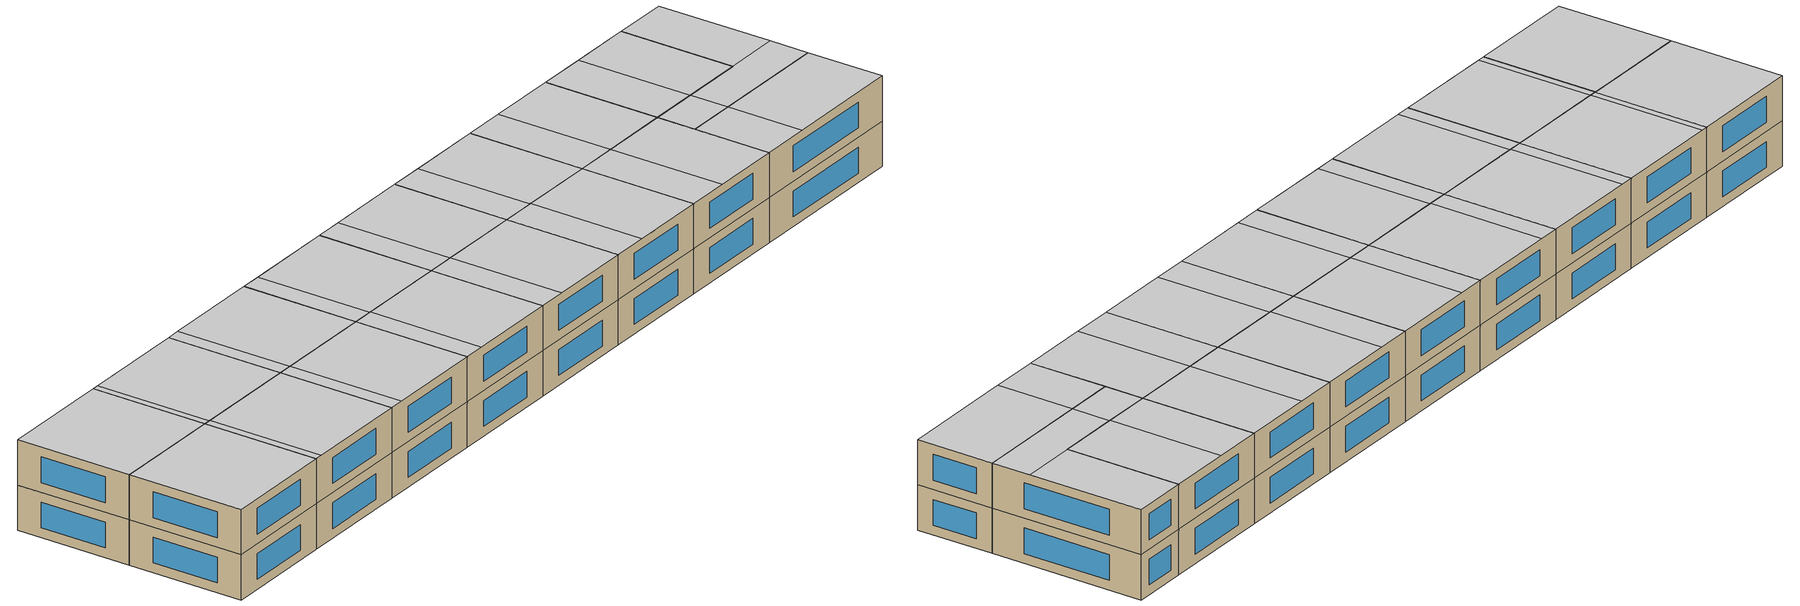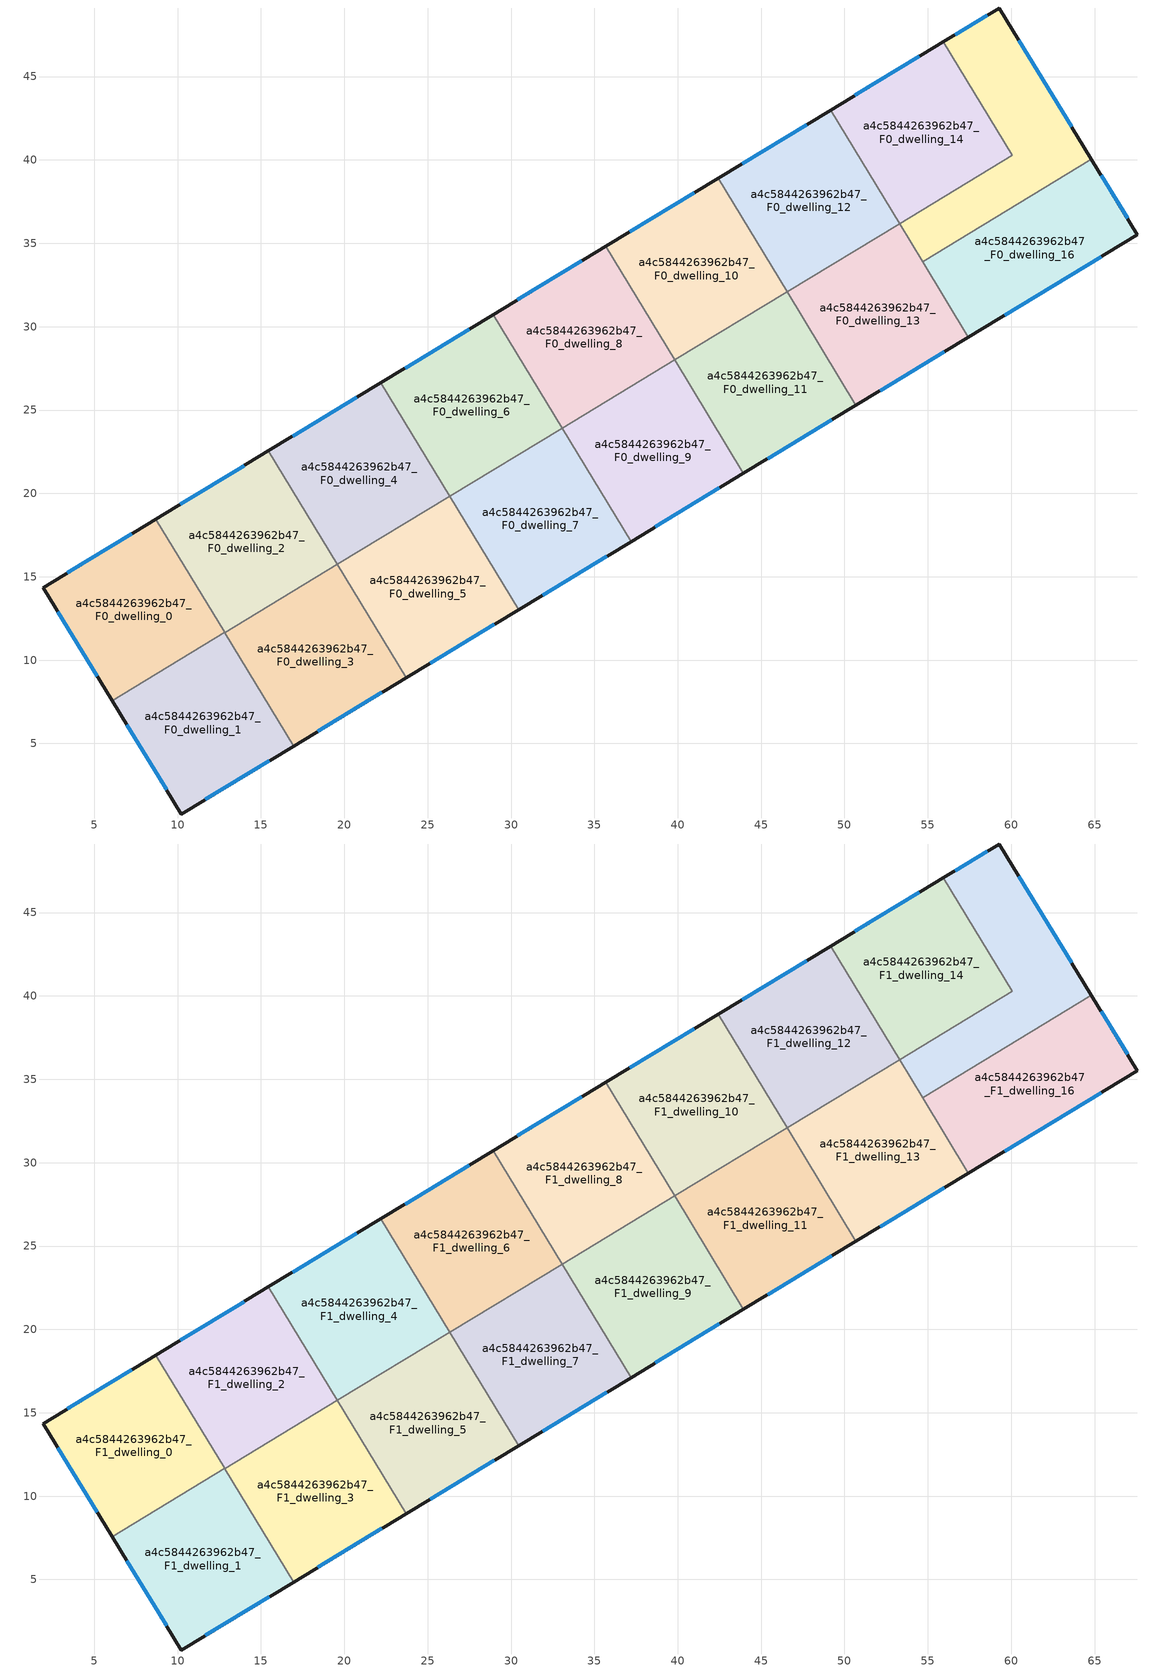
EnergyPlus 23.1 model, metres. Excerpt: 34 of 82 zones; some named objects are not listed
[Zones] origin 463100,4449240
a4c5844263962b47_F0_dwelling_0
 floor ground (EU_floor_Construction): 8.7,18.46 12.82,11.66 6.07,7.57 1.93,14.35 z0
 wall outside (EU_wall_Construction): 8.7,18.46 1.93,14.35 6.07,7.57 z0:3
 wall to a4c5844263962b47_F0_dwelling_1 (EU_wall_Construction): 6.07,7.57 12.82,11.66 z0:3
 wall to a4c5844263962b47_F0_dwelling_2 (EU_wall_Construction): 12.82,11.66 8.7,18.46 z0:3
 window (EU_Window_Construction): 2.81,12.9 5.18,9.02 / 7.25,17.58 3.38,15.23 z0.64:2.36
a4c5844263962b47_F0_dwelling_1
 floor ground (EU_floor_Construction): 12.82,11.66 16.95,4.84 10.23,0.77 6.07,7.57 z0
 wall outside (EU_wall_Construction): 6.07,7.57 10.23,0.77 16.95,4.84 z0:3
 wall to a4c5844263962b47_F0_dwelling_3 (EU_wall_Construction): 16.95,4.84 12.83,11.65 z0:3
 wall to a4c5844263962b47_F0_dwelling_2 (EU_wall_Construction): 12.83,11.65 12.82,11.66 z0:3
 window (EU_Window_Construction): 6.96,6.12 9.34,2.23 / 11.67,1.64 15.51,3.97 z0.64:2.36
a4c5844263962b47_F0_dwelling_10
 floor ground (EU_floor_Construction): 42.43,38.91 46.56,32.1 39.81,28.01 35.69,34.82 z0
 wall outside (EU_wall_Construction): 42.43,38.91 35.69,34.82 z0:3
 wall to a4c5844263962b47_F0_dwelling_8 (EU_wall_Construction): 35.69,34.82 39.81,28.01 z0:3
 wall to a4c5844263962b47_F0_dwelling_11 (EU_wall_Construction): 39.81,28.01 46.56,32.1 z0:3
 wall to a4c5844263962b47_F0_dwelling_12 (EU_wall_Construction): 46.56,32.1 42.43,38.91 z0:3
 window (EU_Window_Construction): 40.99,38.03 37.13,35.69 z0.64:2.36
a4c5844263962b47_F0_dwelling_11
 floor ground (EU_floor_Construction): 46.56,32.1 50.69,25.29 43.94,21.2 39.81,28.01 z0
 wall outside (EU_wall_Construction): 43.94,21.2 50.69,25.29 z0:3
 wall to a4c5844263962b47_F0_dwelling_9 (EU_wall_Construction): 39.81,28.01 43.94,21.2 z0:3
 wall to a4c5844263962b47_F0_dwelling_13 (EU_wall_Construction): 50.69,25.29 46.56,32.1 z0:3
 window (EU_Window_Construction): 45.39,22.08 49.24,24.41 z0.64:2.36
a4c5844263962b47_F0_dwelling_12
 floor ground (EU_floor_Construction): 49.18,43 53.3,36.19 46.56,32.1 42.43,38.91 z0
 wall outside (EU_wall_Construction): 49.18,43 42.43,38.91 z0:3
 wall to a4c5844263962b47_F0_dwelling_13 (EU_wall_Construction): 46.56,32.1 53.3,36.19 z0:3
 wall to a4c5844263962b47_F0_dwelling_14 (EU_wall_Construction): 53.3,36.19 49.18,43 z0:3
 window (EU_Window_Construction): 47.73,42.12 43.88,39.78 z0.64:2.36
a4c5844263962b47_F0_dwelling_13
 floor ground (EU_floor_Construction): 53.3,36.19 57.43,29.38 50.69,25.29 46.56,32.1 z0
 wall outside (EU_wall_Construction): 50.69,25.29 57.43,29.38 z0:3
 wall to a4c5844263962b47_F0_dwelling_16 (EU_wall_Construction): 57.43,29.38 54.69,33.91 z0:3
 wall to a4c5844263962b47_F0_dwelling_15 (EU_wall_Construction): 54.69,33.91 53.31,36.18 z0:3
 window (EU_Window_Construction): 52.13,26.16 55.99,28.5 z0.64:2.36
a4c5844263962b47_F0_dwelling_14
 floor ground (EU_floor_Construction): 55.92,47.08 60.05,40.27 53.31,36.18 49.18,43 z0
 wall outside (EU_wall_Construction): 55.92,47.08 49.18,43 z0:3
 wall to a4c5844263962b47_F0_dwelling_15 (EU_wall_Construction): 53.31,36.18 60.05,40.27 55.92,47.08 z0:3
 window (EU_Window_Construction): 54.48,46.21 50.62,43.87 z0.64:2.36
a4c5844263962b47_F0_dwelling_15
 floor ground (EU_floor_Construction): 59.27,49.11 64.81,40.05 54.69,33.91 53.31,36.18 60.05,40.27 55.92,47.08 z0
 wall outside (EU_wall_Construction): 64.81,40.05 59.27,49.11 55.92,47.08 z0:3
 wall to a4c5844263962b47_F0_dwelling_16 (EU_wall_Construction): 54.69,33.91 64.81,40.05 z0:3
 window (EU_Window_Construction): 58.55,48.68 56.64,47.52 / 63.62,41.99 60.46,47.17 z0.64:2.36
a4c5844263962b47_F0_dwelling_16
 floor ground (EU_floor_Construction): 64.81,40.05 67.57,35.52 57.43,29.38 54.69,33.91 z0
 wall outside (EU_wall_Construction): 57.43,29.38 67.57,35.52 64.81,40.05 z0:3
 window (EU_Window_Construction): 66.98,36.49 65.4,39.08 / 59.61,30.69 65.4,34.2 z0.64:2.36
a4c5844263962b47_F0_dwelling_2
 floor ground (EU_floor_Construction): 15.45,22.55 19.57,15.74 12.83,11.65 8.7,18.46 z0
 wall outside (EU_wall_Construction): 15.45,22.55 8.7,18.46 z0:3
 wall to a4c5844263962b47_F0_dwelling_3 (EU_wall_Construction): 12.83,11.65 19.57,15.74 15.45,22.55 z0:3
 window (EU_Window_Construction): 14,21.67 10.15,19.33 z0.64:2.36
a4c5844263962b47_F0_dwelling_3
 floor ground (EU_floor_Construction): 19.57,15.74 23.7,8.93 16.95,4.84 12.83,11.65 z0
 wall outside (EU_wall_Construction): 16.95,4.84 23.7,8.93 z0:3
 wall to a4c5844263962b47_F0_dwelling_4 (EU_wall_Construction): 19.57,15.74 15.45,22.55 z0:3
 wall to a4c5844263962b47_F0_dwelling_5 (EU_wall_Construction): 23.7,8.93 19.57,15.74 z0:3
 window (EU_Window_Construction): 18.4,5.72 22.25,8.06 z0.64:2.36
a4c5844263962b47_F0_dwelling_4
 floor ground (EU_floor_Construction): 22.2,26.64 26.32,19.83 19.57,15.74 15.45,22.55 z0
 wall outside (EU_wall_Construction): 22.2,26.64 15.45,22.55 z0:3
 wall to a4c5844263962b47_F0_dwelling_5 (EU_wall_Construction): 19.57,15.74 26.32,19.83 z0:3
 wall to a4c5844263962b47_F0_dwelling_6 (EU_wall_Construction): 26.32,19.83 22.2,26.64 z0:3
 window (EU_Window_Construction): 20.75,25.76 16.89,23.42 z0.64:2.36
a4c5844263962b47_F0_dwelling_5
 floor ground (EU_floor_Construction): 26.32,19.83 30.45,13.02 23.7,8.93 19.57,15.74 z0
 wall outside (EU_wall_Construction): 23.7,8.93 30.45,13.02 z0:3
 wall to a4c5844263962b47_F0_dwelling_7 (EU_wall_Construction): 30.45,13.02 26.32,19.83 z0:3
 window (EU_Window_Construction): 25.15,9.81 29,12.15 z0.64:2.36
a4c5844263962b47_F0_dwelling_6
 floor ground (EU_floor_Construction): 28.94,30.73 33.07,23.92 26.32,19.83 22.2,26.64 z0
 wall outside (EU_wall_Construction): 28.94,30.73 22.2,26.64 z0:3
 wall to a4c5844263962b47_F0_dwelling_8 (EU_wall_Construction): 33.07,23.92 28.94,30.73 z0:3
 wall to a4c5844263962b47_F0_dwelling_7 (EU_wall_Construction): 26.32,19.83 33.07,23.92 z0:3
 window (EU_Window_Construction): 27.5,29.85 23.64,27.51 z0.64:2.36
a4c5844263962b47_F0_dwelling_7
 floor ground (EU_floor_Construction): 33.07,23.92 37.2,17.11 30.45,13.02 26.32,19.83 z0
 wall outside (EU_wall_Construction): 30.45,13.02 37.2,17.11 z0:3
 wall to a4c5844263962b47_F0_dwelling_9 (EU_wall_Construction): 37.2,17.11 33.07,23.92 z0:3
 window (EU_Window_Construction): 31.89,13.9 35.75,16.24 z0.64:2.36
a4c5844263962b47_F0_dwelling_8
 floor ground (EU_floor_Construction): 35.69,34.82 39.81,28.01 33.07,23.92 28.94,30.73 z0
 wall outside (EU_wall_Construction): 35.69,34.82 28.94,30.73 z0:3
 wall to a4c5844263962b47_F0_dwelling_9 (EU_wall_Construction): 33.07,23.92 39.81,28.01 z0:3
 window (EU_Window_Construction): 34.24,33.94 30.39,31.6 z0.64:2.36
a4c5844263962b47_F0_dwelling_9
 floor ground (EU_floor_Construction): 39.81,28.01 43.94,21.2 37.2,17.11 33.07,23.92 z0
 wall outside (EU_wall_Construction): 37.2,17.11 43.94,21.2 z0:3
 window (EU_Window_Construction): 38.64,17.99 42.5,20.32 z0.64:2.36
a4c5844263962b47_F1_dwelling_0
 floor to a4c5844263962b47_F0_dwelling_0 (EU_floor_Construction): 8.7,18.46 12.82,11.66 6.07,7.57 1.93,14.35 z3
 wall outside (EU_wall_Construction): 8.7,18.46 1.93,14.35 6.07,7.57 z3:6
 wall to a4c5844263962b47_F1_dwelling_1 (EU_wall_Construction): 6.07,7.57 12.82,11.66 z3:6
 wall to a4c5844263962b47_F1_dwelling_2 (EU_wall_Construction): 12.82,11.66 8.7,18.46 z3:6
 window (EU_Window_Construction): 2.81,12.9 5.18,9.02 / 7.25,17.58 3.38,15.23 z3.64:5.36
 ceiling to a4c5844263962b47_F2_dwelling_8 (EU_floor_Construction): 12.82,11.66 8.7,18.46 1.93,14.35 6.07,7.57 z6
a4c5844263962b47_F1_dwelling_1
 floor to a4c5844263962b47_F0_dwelling_1 (EU_floor_Construction): 12.82,11.66 16.95,4.84 10.23,0.77 6.07,7.57 z3
 wall outside (EU_wall_Construction): 6.07,7.57 10.23,0.77 16.95,4.84 z3:6
 wall to a4c5844263962b47_F1_dwelling_3 (EU_wall_Construction): 16.95,4.84 12.83,11.65 z3:6
 wall to a4c5844263962b47_F1_dwelling_2 (EU_wall_Construction): 12.83,11.65 12.82,11.66 z3:6
 window (EU_Window_Construction): 6.96,6.12 9.34,2.23 / 11.67,1.64 15.51,3.97 z3.64:5.36
 ceiling to a4c5844263962b47_F2_dwelling_0 (EU_floor_Construction): 16.95,4.84 12.83,11.65 6.08,7.56 10.23,0.77 z6
 ceiling to a4c5844263962b47_F2_dwelling_8 (EU_floor_Construction): 12.83,11.65 12.82,11.66 6.07,7.57 6.08,7.56 z6
a4c5844263962b47_F1_dwelling_10
 floor to a4c5844263962b47_F0_dwelling_10 (EU_floor_Construction): 42.43,38.91 46.56,32.1 39.81,28.01 35.69,34.82 z3
 wall outside (EU_wall_Construction): 42.43,38.91 35.69,34.82 z3:6
 wall to a4c5844263962b47_F1_dwelling_8 (EU_wall_Construction): 35.69,34.82 39.81,28.01 z3:6
 wall to a4c5844263962b47_F1_dwelling_11 (EU_wall_Construction): 39.81,28.01 46.56,32.1 z3:6
 wall to a4c5844263962b47_F1_dwelling_12 (EU_wall_Construction): 46.56,32.1 42.43,38.91 z3:6
 window (EU_Window_Construction): 40.99,38.03 37.13,35.69 z3.64:5.36
 ceiling adiabatic (EU_roof_Construction): 46.56,32.1 42.43,38.91 37.78,36.08 41.91,29.28 z6
 ceiling to a4c5844263962b47_F2_dwelling_12 (EU_floor_Construction): 41.91,29.28 37.78,36.08 35.69,34.82 39.81,28.01 z6
a4c5844263962b47_F1_dwelling_11
 floor to a4c5844263962b47_F0_dwelling_11 (EU_floor_Construction): 46.56,32.1 50.69,25.29 43.94,21.2 39.81,28.01 z3
 wall outside (EU_wall_Construction): 43.94,21.2 50.69,25.29 z3:6
 wall to a4c5844263962b47_F1_dwelling_9 (EU_wall_Construction): 39.81,28.01 43.94,21.2 z3:6
 wall to a4c5844263962b47_F1_dwelling_13 (EU_wall_Construction): 50.69,25.29 46.56,32.1 z3:6
 window (EU_Window_Construction): 45.39,22.08 49.24,24.41 z3.64:5.36
 ceiling to a4c5844263962b47_F2_dwelling_5 (EU_floor_Construction): 50.69,25.29 46.56,32.1 41.94,29.3 46.07,22.49 z6
 ceiling to a4c5844263962b47_F2_dwelling_4 (EU_floor_Construction): 46.07,22.49 41.94,29.3 39.81,28.01 43.94,21.2 z6
a4c5844263962b47_F1_dwelling_12
 floor to a4c5844263962b47_F0_dwelling_12 (EU_floor_Construction): 49.18,43 53.3,36.19 46.56,32.1 42.43,38.91 z3
 wall outside (EU_wall_Construction): 49.18,43 42.43,38.91 z3:6
 wall to a4c5844263962b47_F1_dwelling_13 (EU_wall_Construction): 46.56,32.1 53.3,36.19 z3:6
 wall to a4c5844263962b47_F1_dwelling_14 (EU_wall_Construction): 53.3,36.19 49.18,43 z3:6
 window (EU_Window_Construction): 47.73,42.12 43.88,39.78 z3.64:5.36
 ceiling to a4c5844263962b47_F2_dwelling_14 (EU_floor_Construction): 53.3,36.19 49.18,43 44.95,40.43 49.07,33.62 z6
 ceiling to a4c5844263962b47_F2_dwelling_13 (EU_floor_Construction): 49.07,33.62 44.95,40.43 42.43,38.91 46.56,32.1 z6
a4c5844263962b47_F1_dwelling_13
 floor to a4c5844263962b47_F0_dwelling_13 (EU_floor_Construction): 53.3,36.19 57.43,29.38 50.69,25.29 46.56,32.1 z3
 wall outside (EU_wall_Construction): 50.69,25.29 57.43,29.38 z3:6
 wall to a4c5844263962b47_F1_dwelling_16 (EU_wall_Construction): 57.43,29.38 54.69,33.91 z3:6
 wall to a4c5844263962b47_F1_dwelling_15 (EU_wall_Construction): 54.69,33.91 53.31,36.18 z3:6
 window (EU_Window_Construction): 52.13,26.16 55.99,28.5 z3.64:5.36
 ceiling to a4c5844263962b47_F2_dwelling_6 (EU_floor_Construction): 57.43,29.38 53.3,36.19 49.1,33.64 53.23,26.83 z6
 ceiling to a4c5844263962b47_F2_dwelling_5 (EU_floor_Construction): 53.23,26.83 49.1,33.64 46.56,32.1 50.69,25.29 z6
a4c5844263962b47_F1_dwelling_14
 floor to a4c5844263962b47_F0_dwelling_14 (EU_floor_Construction): 55.92,47.08 60.05,40.27 53.31,36.18 49.18,43 z3
 wall outside (EU_wall_Construction): 55.92,47.08 49.18,43 z3:6
 wall to a4c5844263962b47_F1_dwelling_15 (EU_wall_Construction): 53.31,36.18 60.05,40.27 55.92,47.08 z3:6
 window (EU_Window_Construction): 54.48,46.21 50.62,43.87 z3.64:5.36
 ceiling to a4c5844263962b47_F2_dwelling_15 (EU_floor_Construction): 60.05,40.28 55.92,47.08 52.12,44.78 56.24,37.97 z6
 ceiling to a4c5844263962b47_F2_dwelling_14 (EU_floor_Construction): 56.24,37.97 52.12,44.78 49.18,43 53.3,36.19 z6
a4c5844263962b47_F1_dwelling_15
 floor to a4c5844263962b47_F0_dwelling_15 (EU_floor_Construction): 59.27,49.11 64.81,40.05 54.69,33.91 53.31,36.18 60.05,40.27 55.92,47.08 z3
 wall outside (EU_wall_Construction): 64.81,40.05 59.27,49.11 55.92,47.08 z3:6
 wall to a4c5844263962b47_F1_dwelling_16 (EU_wall_Construction): 54.69,33.91 64.81,40.05 z3:6
 window (EU_Window_Construction): 58.55,48.68 56.64,47.52 / 63.62,41.99 60.46,47.17 z3.64:5.36
 ceiling to a4c5844263962b47_F2_dwelling_7 (EU_floor_Construction): 64.81,40.05 63.42,42.32 56.27,37.98 57.65,35.71 z6
 ceiling to a4c5844263962b47_F2_dwelling_15 (EU_floor_Construction): 63.42,42.32 59.27,49.11 55.92,47.08 60.05,40.28 z6
 ceiling to a4c5844263962b47_F2_dwelling_6 (EU_floor_Construction): 57.65,35.71 56.27,37.98 53.31,36.18 54.69,33.91 z6
a4c5844263962b47_F1_dwelling_16
 floor to a4c5844263962b47_F0_dwelling_16 (EU_floor_Construction): 64.81,40.05 67.57,35.52 57.43,29.38 54.69,33.91 z3
 wall outside (EU_wall_Construction): 57.43,29.38 67.57,35.52 64.81,40.05 z3:6
 window (EU_Window_Construction): 66.98,36.49 65.4,39.08 / 59.61,30.69 65.4,34.2 z3.64:5.36
 ceiling to a4c5844263962b47_F2_dwelling_7 (EU_floor_Construction): 67.57,35.52 64.81,40.05 57.65,35.71 60.4,31.17 z6
 ceiling to a4c5844263962b47_F2_dwelling_6 (EU_floor_Construction): 60.4,31.17 57.65,35.71 54.69,33.91 57.43,29.38 z6
a4c5844263962b47_F1_dwelling_2
 floor to a4c5844263962b47_F0_dwelling_2 (EU_floor_Construction): 15.45,22.55 19.57,15.74 12.83,11.65 8.7,18.46 z3
 wall outside (EU_wall_Construction): 15.45,22.55 8.7,18.46 z3:6
 wall to a4c5844263962b47_F1_dwelling_3 (EU_wall_Construction): 12.83,11.65 19.57,15.74 15.45,22.55 z3:6
 window (EU_Window_Construction): 14,21.67 10.15,19.33 z3.64:5.36
 ceiling to a4c5844263962b47_F2_dwelling_9 (EU_floor_Construction): 19.57,15.74 15.45,22.55 9.11,18.7 13.23,11.9 z6
 ceiling to a4c5844263962b47_F2_dwelling_8 (EU_floor_Construction): 13.23,11.9 9.11,18.7 8.7,18.46 12.83,11.65 z6
a4c5844263962b47_F1_dwelling_3
 floor to a4c5844263962b47_F0_dwelling_3 (EU_floor_Construction): 19.57,15.74 23.7,8.93 16.95,4.84 12.83,11.65 z3
 wall outside (EU_wall_Construction): 16.95,4.84 23.7,8.93 z3:6
 wall to a4c5844263962b47_F1_dwelling_4 (EU_wall_Construction): 19.57,15.74 15.45,22.55 z3:6
 wall to a4c5844263962b47_F1_dwelling_5 (EU_wall_Construction): 23.7,8.93 19.57,15.74 z3:6
 window (EU_Window_Construction): 18.4,5.72 22.25,8.06 z3.64:5.36
 ceiling to a4c5844263962b47_F2_dwelling_1 (EU_floor_Construction): 23.7,8.93 19.57,15.74 13.26,11.91 17.39,5.11 z6
 ceiling to a4c5844263962b47_F2_dwelling_0 (EU_floor_Construction): 17.39,5.11 13.26,11.91 12.83,11.65 16.95,4.84 z6
a4c5844263962b47_F1_dwelling_4
 floor to a4c5844263962b47_F0_dwelling_4 (EU_floor_Construction): 22.2,26.64 26.32,19.83 19.57,15.74 15.45,22.55 z3
 wall outside (EU_wall_Construction): 22.2,26.64 15.45,22.55 z3:6
 wall to a4c5844263962b47_F1_dwelling_5 (EU_wall_Construction): 19.57,15.74 26.32,19.83 z3:6
 wall to a4c5844263962b47_F1_dwelling_6 (EU_wall_Construction): 26.32,19.83 22.2,26.64 z3:6
 window (EU_Window_Construction): 20.75,25.76 16.89,23.42 z3.64:5.36
 ceiling to a4c5844263962b47_F2_dwelling_10 (EU_floor_Construction): 26.32,19.83 22.2,26.64 16.28,23.05 20.4,16.24 z6
 ceiling to a4c5844263962b47_F2_dwelling_9 (EU_floor_Construction): 20.4,16.24 16.28,23.05 15.45,22.55 19.57,15.74 z6
a4c5844263962b47_F1_dwelling_5
 floor to a4c5844263962b47_F0_dwelling_5 (EU_floor_Construction): 26.32,19.83 30.45,13.02 23.7,8.93 19.57,15.74 z3
 wall outside (EU_wall_Construction): 23.7,8.93 30.45,13.02 z3:6
 wall to a4c5844263962b47_F1_dwelling_7 (EU_wall_Construction): 30.45,13.02 26.32,19.83 z3:6
 window (EU_Window_Construction): 25.15,9.81 29,12.15 z3.64:5.36
 ceiling to a4c5844263962b47_F2_dwelling_1 (EU_floor_Construction): 24.56,9.46 20.43,16.26 19.57,15.74 23.7,8.93 z6
 ceiling adiabatic (EU_roof_Construction): 30.45,13.02 26.32,19.83 19.57,15.74 20.43,16.26 24.56,9.46 23.7,8.93 z6
a4c5844263962b47_F1_dwelling_6
 floor to a4c5844263962b47_F0_dwelling_6 (EU_floor_Construction): 28.94,30.73 33.07,23.92 26.32,19.83 22.2,26.64 z3
 wall outside (EU_wall_Construction): 28.94,30.73 22.2,26.64 z3:6
 wall to a4c5844263962b47_F1_dwelling_8 (EU_wall_Construction): 33.07,23.92 28.94,30.73 z3:6
 wall to a4c5844263962b47_F1_dwelling_7 (EU_wall_Construction): 26.32,19.83 33.07,23.92 z3:6
 window (EU_Window_Construction): 27.5,29.85 23.64,27.51 z3.64:5.36
 ceiling to a4c5844263962b47_F2_dwelling_11 (EU_floor_Construction): 33.07,23.92 28.94,30.73 23.44,27.39 27.57,20.59 z6
 ceiling to a4c5844263962b47_F2_dwelling_10 (EU_floor_Construction): 27.57,20.59 23.44,27.39 22.2,26.64 26.32,19.83 26.7,20.06 z6
a4c5844263962b47_F1_dwelling_7
 floor to a4c5844263962b47_F0_dwelling_7 (EU_floor_Construction): 33.07,23.92 37.2,17.11 30.45,13.02 26.32,19.83 z3
 wall outside (EU_wall_Construction): 30.45,13.02 37.2,17.11 z3:6
 wall to a4c5844263962b47_F1_dwelling_9 (EU_wall_Construction): 37.2,17.11 33.07,23.92 z3:6
 window (EU_Window_Construction): 31.89,13.9 35.75,16.24 z3.64:5.36
 ceiling to a4c5844263962b47_F2_dwelling_3 (EU_floor_Construction): 37.19,17.11 33.07,23.92 27.6,20.61 31.73,13.8 z6
 ceiling to a4c5844263962b47_F2_dwelling_2 (EU_floor_Construction): 31.73,13.8 27.6,20.61 26.32,19.83 30.45,13.02 z6
a4c5844263962b47_F1_dwelling_8
 floor to a4c5844263962b47_F0_dwelling_8 (EU_floor_Construction): 35.69,34.82 39.81,28.01 33.07,23.92 28.94,30.73 z3
 wall outside (EU_wall_Construction): 35.69,34.82 28.94,30.73 z3:6
 wall to a4c5844263962b47_F1_dwelling_9 (EU_wall_Construction): 33.07,23.92 39.81,28.01 z3:6
 window (EU_Window_Construction): 34.24,33.94 30.39,31.6 z3.64:5.36
 ceiling to a4c5844263962b47_F2_dwelling_12 (EU_floor_Construction): 39.81,28.01 35.69,34.82 30.61,31.74 34.74,24.93 z6
 ceiling to a4c5844263962b47_F2_dwelling_11 (EU_floor_Construction): 34.74,24.93 30.61,31.74 28.94,30.73 33.07,23.92 z6
a4c5844263962b47_F1_dwelling_9
 floor to a4c5844263962b47_F0_dwelling_9 (EU_floor_Construction): 39.81,28.01 43.94,21.2 37.2,17.11 33.07,23.92 z3
 wall outside (EU_wall_Construction): 37.2,17.11 43.94,21.2 z3:6
 window (EU_Window_Construction): 38.64,17.99 42.5,20.32 z3.64:5.36
 ceiling to a4c5844263962b47_F2_dwelling_4 (EU_floor_Construction): 43.94,21.2 39.81,28.01 34.77,24.95 38.9,18.14 z6
 ceiling to a4c5844263962b47_F2_dwelling_3 (EU_floor_Construction): 38.9,18.14 34.77,24.95 33.07,23.92 37.19,17.11 z6
[Building]
EU S2 Campaign: North Axis=0; Terrain=City; Solar Distribution=FullExterior
[Site:Location]
Yerevan-Zvartnots.Intl.AP: Latitude=40.15; Longitude=44.383; Time Zone=4; Elevation=854
[SizingPeriod:WeatherFileDays]
AnnualSizingPeriod: Begin Month=1; Begin Day of Month=1; End Month=12; End Day of Month=31; Day of Week for Start Day=Monday; Use Weather File Daylight Saving Period=No; Use Weather File Rain and Snow Indicators=No
[MATERIAL]
EU_InternalMass_Material: Roughness=MediumRough; Thickness=0.1; Conductivity=1; Density=1800; Specific Heat=900; Thermal Absorptance=0.9; Solar Absorptance=0.7; Visible Absorptance=0.7
[MATERIAL:NOMASS] Roughness=MediumRough; Thermal Absorptance=0.9; Solar Absorptance=0.7; Visible Absorptance=0.7
Name | Thermal Resistance
EU_wall_NoMass | 1.05043
EU_roof_NoMass | 1.45357
EU_floor_NoMass | 0.478065
[WINDOWMATERIAL:SIMPLEGLAZINGSYSTEM]
EU_Window_SimpleGlazing: UFactor=2.5566; Solar Heat Gain Coefficient=0.75; Visible Transmittance=0.75
[CONSTRUCTION]
EU_wall_Construction: EU_wall_NoMass
EU_roof_Construction: EU_roof_NoMass
EU_floor_Construction: EU_floor_NoMass
EU_Window_Construction: EU_Window_SimpleGlazing
EU_InternalMass_Construction: EU_InternalMass_Material
[ZONE] Type=1; Multiplier=1; Ceiling Height=autocalculate; Floor Area=autocalculate; Part of Total Floor Area=Yes
Name | Volume
a4c5844263962b47_F0_dwelling_0; a4c5844263962b47_F1_dwelling_0 | 188.428
a4c5844263962b47_F0_dwelling_1; a4c5844263962b47_F1_dwelling_1; a4c5844263962b47_F0_dwelling_16; a4c5844263962b47_F1_dwelling_16 | 188.421
a4c5844263962b47_F0_dwelling_10; a4c5844263962b47_F1_dwelling_10; a4c5844263962b47_F0_dwelling_12; a4c5844263962b47_F1_dwelling_12; a4c5844263962b47_F0_dwelling_2; a4c5844263962b47_F1_dwelling_2; a4c5844263962b47_F0_dwelling_8; a4c5844263962b47_F1_dwelling_8 | 188.406
a4c5844263962b47_F0_dwelling_11; a4c5844263962b47_F1_dwelling_11 | 188.443
a4c5844263962b47_F0_dwelling_13; a4c5844263962b47_F1_dwelling_13; a4c5844263962b47_F0_dwelling_6; a4c5844263962b47_F1_dwelling_6 | 188.422
a4c5844263962b47_F0_dwelling_14; a4c5844263962b47_F1_dwelling_14 | 188.418
a4c5844263962b47_F0_dwelling_15; a4c5844263962b47_F1_dwelling_15 | 188.451
a4c5844263962b47_F0_dwelling_3; a4c5844263962b47_F1_dwelling_3 | 188.417
a4c5844263962b47_F0_dwelling_4; a4c5844263962b47_F1_dwelling_4; a4c5844263962b47_F0_dwelling_7; a4c5844263962b47_F1_dwelling_7 | 188.423
a4c5844263962b47_F0_dwelling_5; a4c5844263962b47_F1_dwelling_5; a4c5844263962b47_F0_dwelling_9; a4c5844263962b47_F1_dwelling_9 | 188.427
[INTERNALMASS] Construction=EU_InternalMass_Construction
Name | Zone or ZoneList | Surface Area
a4c5844263962b47_F0_dwelling_0_EU_InternalMass | a4c5844263962b47_F0_dwelling_0 | 62.807
a4c5844263962b47_F0_dwelling_1_EU_InternalMass | a4c5844263962b47_F0_dwelling_1 | 62.8078
a4c5844263962b47_F0_dwelling_2_EU_InternalMass | a4c5844263962b47_F0_dwelling_2 | 62.8011
a4c5844263962b47_F0_dwelling_3_EU_InternalMass | a4c5844263962b47_F0_dwelling_3 | 62.8107
a4c5844263962b47_F0_dwelling_4_EU_InternalMass | a4c5844263962b47_F0_dwelling_4 | 62.8076
a4c5844263962b47_F0_dwelling_5_EU_InternalMass | a4c5844263962b47_F0_dwelling_5 | 62.8106
a4c5844263962b47_F0_dwelling_6_EU_InternalMass | a4c5844263962b47_F0_dwelling_6 | 62.8076
a4c5844263962b47_F0_dwelling_7_EU_InternalMass | a4c5844263962b47_F0_dwelling_7 | 62.8082
a4c5844263962b47_F0_dwelling_8_EU_InternalMass | a4c5844263962b47_F0_dwelling_8 | 62.8004
a4c5844263962b47_F0_dwelling_9_EU_InternalMass | a4c5844263962b47_F0_dwelling_9 | 62.8078
a4c5844263962b47_F0_dwelling_10_EU_InternalMass | a4c5844263962b47_F0_dwelling_10 | 62.8092
a4c5844263962b47_F0_dwelling_11_EU_InternalMass | a4c5844263962b47_F0_dwelling_11 | 62.8129
a4c5844263962b47_F0_dwelling_12_EU_InternalMass | a4c5844263962b47_F0_dwelling_12 | 62.8047
a4c5844263962b47_F0_dwelling_13_EU_InternalMass | a4c5844263962b47_F0_dwelling_13 | 62.8084
a4c5844263962b47_F0_dwelling_14_EU_InternalMass | a4c5844263962b47_F0_dwelling_14 | 62.8043
a4c5844263962b47_F0_dwelling_15_EU_InternalMass | a4c5844263962b47_F0_dwelling_15 | 62.8168
a4c5844263962b47_F0_dwelling_16_EU_InternalMass | a4c5844263962b47_F0_dwelling_16 | 62.806
a4c5844263962b47_F1_dwelling_0_EU_InternalMass | a4c5844263962b47_F1_dwelling_0 | 62.807
a4c5844263962b47_F1_dwelling_1_EU_InternalMass | a4c5844263962b47_F1_dwelling_1 | 62.8078
a4c5844263962b47_F1_dwelling_2_EU_InternalMass | a4c5844263962b47_F1_dwelling_2 | 62.8011
a4c5844263962b47_F1_dwelling_3_EU_InternalMass | a4c5844263962b47_F1_dwelling_3 | 62.8107
a4c5844263962b47_F1_dwelling_4_EU_InternalMass | a4c5844263962b47_F1_dwelling_4 | 62.8076
a4c5844263962b47_F1_dwelling_5_EU_InternalMass | a4c5844263962b47_F1_dwelling_5 | 62.8106
a4c5844263962b47_F1_dwelling_6_EU_InternalMass | a4c5844263962b47_F1_dwelling_6 | 62.8076
a4c5844263962b47_F1_dwelling_7_EU_InternalMass | a4c5844263962b47_F1_dwelling_7 | 62.8082
a4c5844263962b47_F1_dwelling_8_EU_InternalMass | a4c5844263962b47_F1_dwelling_8 | 62.8004
a4c5844263962b47_F1_dwelling_9_EU_InternalMass | a4c5844263962b47_F1_dwelling_9 | 62.8078
a4c5844263962b47_F1_dwelling_10_EU_InternalMass | a4c5844263962b47_F1_dwelling_10 | 62.8092
a4c5844263962b47_F1_dwelling_11_EU_InternalMass | a4c5844263962b47_F1_dwelling_11 | 62.8129
a4c5844263962b47_F1_dwelling_12_EU_InternalMass | a4c5844263962b47_F1_dwelling_12 | 62.8047
a4c5844263962b47_F1_dwelling_13_EU_InternalMass | a4c5844263962b47_F1_dwelling_13 | 62.8084
a4c5844263962b47_F1_dwelling_14_EU_InternalMass | a4c5844263962b47_F1_dwelling_14 | 62.8043
a4c5844263962b47_F1_dwelling_15_EU_InternalMass | a4c5844263962b47_F1_dwelling_15 | 62.8168
a4c5844263962b47_F1_dwelling_16_EU_InternalMass | a4c5844263962b47_F1_dwelling_16 | 62.806
[OTHEREQUIPMENT] Fuel Type=Electricity; Design Level Calculation Method=Watts/Area; Power per Zone Floor Area=1; Fraction Latent=0; Fraction Radiant=0; Fraction Lost=0; Carbon Dioxide Generation Rate=0; EndUse Subcategory=EU_Step8_InternalGains
Name | Zone or ZoneList or Space or SpaceList | Schedule
EU_Step8_InternalGain_a4c5844263962b47_F0_dwelling_0_f000 | a4c5844263962b47_F0_dwelling_0 | EU_Step8_GainSchedule_a4c5844263962b47_F0_dwelling_0_f000
EU_Step8_InternalGain_a4c5844263962b47_F0_dwelling_1_f000 | a4c5844263962b47_F0_dwelling_1 | EU_Step8_GainSchedule_a4c5844263962b47_F0_dwelling_1_f000
EU_Step8_InternalGain_a4c5844263962b47_F0_dwelling_2_f000 | a4c5844263962b47_F0_dwelling_2 | EU_Step8_GainSchedule_a4c5844263962b47_F0_dwelling_2_f000
EU_Step8_InternalGain_a4c5844263962b47_F0_dwelling_3_f000 | a4c5844263962b47_F0_dwelling_3 | EU_Step8_GainSchedule_a4c5844263962b47_F0_dwelling_3_f000
EU_Step8_InternalGain_a4c5844263962b47_F0_dwelling_4_f000 | a4c5844263962b47_F0_dwelling_4 | EU_Step8_GainSchedule_a4c5844263962b47_F0_dwelling_4_f000
EU_Step8_InternalGain_a4c5844263962b47_F0_dwelling_5_f000 | a4c5844263962b47_F0_dwelling_5 | EU_Step8_GainSchedule_a4c5844263962b47_F0_dwelling_5_f000
EU_Step8_InternalGain_a4c5844263962b47_F0_dwelling_6_f000 | a4c5844263962b47_F0_dwelling_6 | EU_Step8_GainSchedule_a4c5844263962b47_F0_dwelling_6_f000
EU_Step8_InternalGain_a4c5844263962b47_F0_dwelling_7_f000 | a4c5844263962b47_F0_dwelling_7 | EU_Step8_GainSchedule_a4c5844263962b47_F0_dwelling_7_f000
EU_Step8_InternalGain_a4c5844263962b47_F0_dwelling_8_f000 | a4c5844263962b47_F0_dwelling_8 | EU_Step8_GainSchedule_a4c5844263962b47_F0_dwelling_8_f000
EU_Step8_InternalGain_a4c5844263962b47_F0_dwelling_9_f000 | a4c5844263962b47_F0_dwelling_9 | EU_Step8_GainSchedule_a4c5844263962b47_F0_dwelling_9_f000
EU_Step8_InternalGain_a4c5844263962b47_F0_dwelling_10_f000 | a4c5844263962b47_F0_dwelling_10 | EU_Step8_GainSchedule_a4c5844263962b47_F0_dwelling_10_f000
EU_Step8_InternalGain_a4c5844263962b47_F0_dwelling_11_f000 | a4c5844263962b47_F0_dwelling_11 | EU_Step8_GainSchedule_a4c5844263962b47_F0_dwelling_11_f000
EU_Step8_InternalGain_a4c5844263962b47_F0_dwelling_12_f000 | a4c5844263962b47_F0_dwelling_12 | EU_Step8_GainSchedule_a4c5844263962b47_F0_dwelling_12_f000
EU_Step8_InternalGain_a4c5844263962b47_F0_dwelling_13_f000 | a4c5844263962b47_F0_dwelling_13 | EU_Step8_GainSchedule_a4c5844263962b47_F0_dwelling_13_f000
EU_Step8_InternalGain_a4c5844263962b47_F0_dwelling_14_f000 | a4c5844263962b47_F0_dwelling_14 | EU_Step8_GainSchedule_a4c5844263962b47_F0_dwelling_14_f000
EU_Step8_InternalGain_a4c5844263962b47_F0_dwelling_15_f000 | a4c5844263962b47_F0_dwelling_15 | EU_Step8_GainSchedule_a4c5844263962b47_F0_dwelling_15_f000
EU_Step8_InternalGain_a4c5844263962b47_F0_dwelling_16_f000 | a4c5844263962b47_F0_dwelling_16 | EU_Step8_GainSchedule_a4c5844263962b47_F0_dwelling_16_f000
EU_Step8_InternalGain_a4c5844263962b47_F1_dwelling_0_f000 | a4c5844263962b47_F1_dwelling_0 | EU_Step8_GainSchedule_a4c5844263962b47_F1_dwelling_0_f000
EU_Step8_InternalGain_a4c5844263962b47_F1_dwelling_1_f000 | a4c5844263962b47_F1_dwelling_1 | EU_Step8_GainSchedule_a4c5844263962b47_F1_dwelling_1_f000
EU_Step8_InternalGain_a4c5844263962b47_F1_dwelling_2_f000 | a4c5844263962b47_F1_dwelling_2 | EU_Step8_GainSchedule_a4c5844263962b47_F1_dwelling_2_f000
EU_Step8_InternalGain_a4c5844263962b47_F1_dwelling_3_f000 | a4c5844263962b47_F1_dwelling_3 | EU_Step8_GainSchedule_a4c5844263962b47_F1_dwelling_3_f000
EU_Step8_InternalGain_a4c5844263962b47_F1_dwelling_4_f000 | a4c5844263962b47_F1_dwelling_4 | EU_Step8_GainSchedule_a4c5844263962b47_F1_dwelling_4_f000
EU_Step8_InternalGain_a4c5844263962b47_F1_dwelling_5_f000 | a4c5844263962b47_F1_dwelling_5 | EU_Step8_GainSchedule_a4c5844263962b47_F1_dwelling_5_f000
EU_Step8_InternalGain_a4c5844263962b47_F1_dwelling_6_f000 | a4c5844263962b47_F1_dwelling_6 | EU_Step8_GainSchedule_a4c5844263962b47_F1_dwelling_6_f000
EU_Step8_InternalGain_a4c5844263962b47_F1_dwelling_7_f000 | a4c5844263962b47_F1_dwelling_7 | EU_Step8_GainSchedule_a4c5844263962b47_F1_dwelling_7_f000
EU_Step8_InternalGain_a4c5844263962b47_F1_dwelling_8_f000 | a4c5844263962b47_F1_dwelling_8 | EU_Step8_GainSchedule_a4c5844263962b47_F1_dwelling_8_f000
EU_Step8_InternalGain_a4c5844263962b47_F1_dwelling_9_f000 | a4c5844263962b47_F1_dwelling_9 | EU_Step8_GainSchedule_a4c5844263962b47_F1_dwelling_9_f000
EU_Step8_InternalGain_a4c5844263962b47_F1_dwelling_10_f000 | a4c5844263962b47_F1_dwelling_10 | EU_Step8_GainSchedule_a4c5844263962b47_F1_dwelling_10_f000
EU_Step8_InternalGain_a4c5844263962b47_F1_dwelling_11_f000 | a4c5844263962b47_F1_dwelling_11 | EU_Step8_GainSchedule_a4c5844263962b47_F1_dwelling_11_f000
EU_Step8_InternalGain_a4c5844263962b47_F1_dwelling_12_f000 | a4c5844263962b47_F1_dwelling_12 | EU_Step8_GainSchedule_a4c5844263962b47_F1_dwelling_12_f000
EU_Step8_InternalGain_a4c5844263962b47_F1_dwelling_13_f000 | a4c5844263962b47_F1_dwelling_13 | EU_Step8_GainSchedule_a4c5844263962b47_F1_dwelling_13_f000
EU_Step8_InternalGain_a4c5844263962b47_F1_dwelling_14_f000 | a4c5844263962b47_F1_dwelling_14 | EU_Step8_GainSchedule_a4c5844263962b47_F1_dwelling_14_f000
EU_Step8_InternalGain_a4c5844263962b47_F1_dwelling_15_f000 | a4c5844263962b47_F1_dwelling_15 | EU_Step8_GainSchedule_a4c5844263962b47_F1_dwelling_15_f000
EU_Step8_InternalGain_a4c5844263962b47_F1_dwelling_16_f000 | a4c5844263962b47_F1_dwelling_16 | EU_Step8_GainSchedule_a4c5844263962b47_F1_dwelling_16_f000
[ZONEVENTILATION:DESIGNFLOWRATE] Schedule=EU_AlwaysOn; Design Flow Rate Calculation Method=AirChanges/Hour; Air Changes per Hour=0.557805; Ventilation Type=Natural; Fan Pressure Rise=0; Fan Total Efficiency=1; Constant Term Coefficient=1; Temperature Term Coefficient=0; Velocity Term Coefficient=0; Velocity Squared Term Coefficient=0; Minimum Indoor Temperature=-100; Maximum Indoor Temperature=100; Delta Temperature=-100; Minimum Outdoor Temperature=-100; Maximum Outdoor Temperature=100; Maximum Wind Speed=40
Name | Zone or ZoneList or Space or SpaceList
EU_ConstantAir_a4c5844263962b47_F0_dwelling_0 | a4c5844263962b47_F0_dwelling_0
EU_ConstantAir_a4c5844263962b47_F0_dwelling_1 | a4c5844263962b47_F0_dwelling_1
EU_ConstantAir_a4c5844263962b47_F0_dwelling_2 | a4c5844263962b47_F0_dwelling_2
EU_ConstantAir_a4c5844263962b47_F0_dwelling_3 | a4c5844263962b47_F0_dwelling_3
EU_ConstantAir_a4c5844263962b47_F0_dwelling_4 | a4c5844263962b47_F0_dwelling_4
EU_ConstantAir_a4c5844263962b47_F0_dwelling_5 | a4c5844263962b47_F0_dwelling_5
EU_ConstantAir_a4c5844263962b47_F0_dwelling_6 | a4c5844263962b47_F0_dwelling_6
EU_ConstantAir_a4c5844263962b47_F0_dwelling_7 | a4c5844263962b47_F0_dwelling_7
EU_ConstantAir_a4c5844263962b47_F0_dwelling_8 | a4c5844263962b47_F0_dwelling_8
EU_ConstantAir_a4c5844263962b47_F0_dwelling_9 | a4c5844263962b47_F0_dwelling_9
EU_ConstantAir_a4c5844263962b47_F0_dwelling_10 | a4c5844263962b47_F0_dwelling_10
EU_ConstantAir_a4c5844263962b47_F0_dwelling_11 | a4c5844263962b47_F0_dwelling_11
EU_ConstantAir_a4c5844263962b47_F0_dwelling_12 | a4c5844263962b47_F0_dwelling_12
EU_ConstantAir_a4c5844263962b47_F0_dwelling_13 | a4c5844263962b47_F0_dwelling_13
EU_ConstantAir_a4c5844263962b47_F0_dwelling_14 | a4c5844263962b47_F0_dwelling_14
EU_ConstantAir_a4c5844263962b47_F0_dwelling_15 | a4c5844263962b47_F0_dwelling_15
EU_ConstantAir_a4c5844263962b47_F0_dwelling_16 | a4c5844263962b47_F0_dwelling_16
EU_ConstantAir_a4c5844263962b47_F1_dwelling_0 | a4c5844263962b47_F1_dwelling_0
EU_ConstantAir_a4c5844263962b47_F1_dwelling_1 | a4c5844263962b47_F1_dwelling_1
EU_ConstantAir_a4c5844263962b47_F1_dwelling_2 | a4c5844263962b47_F1_dwelling_2
EU_ConstantAir_a4c5844263962b47_F1_dwelling_3 | a4c5844263962b47_F1_dwelling_3
EU_ConstantAir_a4c5844263962b47_F1_dwelling_4 | a4c5844263962b47_F1_dwelling_4
EU_ConstantAir_a4c5844263962b47_F1_dwelling_5 | a4c5844263962b47_F1_dwelling_5
EU_ConstantAir_a4c5844263962b47_F1_dwelling_6 | a4c5844263962b47_F1_dwelling_6
EU_ConstantAir_a4c5844263962b47_F1_dwelling_7 | a4c5844263962b47_F1_dwelling_7
EU_ConstantAir_a4c5844263962b47_F1_dwelling_8 | a4c5844263962b47_F1_dwelling_8
EU_ConstantAir_a4c5844263962b47_F1_dwelling_9 | a4c5844263962b47_F1_dwelling_9
EU_ConstantAir_a4c5844263962b47_F1_dwelling_10 | a4c5844263962b47_F1_dwelling_10
EU_ConstantAir_a4c5844263962b47_F1_dwelling_11 | a4c5844263962b47_F1_dwelling_11
EU_ConstantAir_a4c5844263962b47_F1_dwelling_12 | a4c5844263962b47_F1_dwelling_12
EU_ConstantAir_a4c5844263962b47_F1_dwelling_13 | a4c5844263962b47_F1_dwelling_13
EU_ConstantAir_a4c5844263962b47_F1_dwelling_14 | a4c5844263962b47_F1_dwelling_14
EU_ConstantAir_a4c5844263962b47_F1_dwelling_15 | a4c5844263962b47_F1_dwelling_15
EU_ConstantAir_a4c5844263962b47_F1_dwelling_16 | a4c5844263962b47_F1_dwelling_16
[HVACTEMPLATE:ZONE:IDEALLOADSAIRSYSTEM] System Availability Schedule=EU_AlwaysOn; Maximum Heating Supply Air Temperature=50; Minimum Cooling Supply Air Temperature=13; Maximum Heating Supply Air Humidity Ratio=0.0156; Minimum Cooling Supply Air Humidity Ratio=0.0077; Heating Limit=NoLimit; Cooling Limit=NoLimit; Heating Availability Schedule=EU_AlwaysOn; Cooling Availability Schedule=EU_CoolingOff; Dehumidification Control Type=ConstantSensibleHeatRatio; Cooling Sensible Heat Ratio=0.7; Dehumidification Setpoint=60; Humidification Control Type=None; Humidification Setpoint=30; Outdoor Air Method=None; Outdoor Air Flow Rate per Person=0.00944; Outdoor Air Flow Rate per Zone Floor Area=0; Outdoor Air Flow Rate per Zone=0; Demand Controlled Ventilation Type=None; Outdoor Air Economizer Type=NoEconomizer; Heat Recovery Type=None; Sensible Heat Recovery Effectiveness=0.7; Latent Heat Recovery Effectiveness=0.65
Name | Template Thermostat
a4c5844263962b47_F0_dwelling_0 | EU_HeatOnly_a4c5844263962b47_F0_dwelling_0
a4c5844263962b47_F0_dwelling_1 | EU_HeatOnly_a4c5844263962b47_F0_dwelling_1
a4c5844263962b47_F0_dwelling_2 | EU_HeatOnly_a4c5844263962b47_F0_dwelling_2
a4c5844263962b47_F0_dwelling_3 | EU_HeatOnly_a4c5844263962b47_F0_dwelling_3
a4c5844263962b47_F0_dwelling_4 | EU_HeatOnly_a4c5844263962b47_F0_dwelling_4
a4c5844263962b47_F0_dwelling_5 | EU_HeatOnly_a4c5844263962b47_F0_dwelling_5
a4c5844263962b47_F0_dwelling_6 | EU_HeatOnly_a4c5844263962b47_F0_dwelling_6
a4c5844263962b47_F0_dwelling_7 | EU_HeatOnly_a4c5844263962b47_F0_dwelling_7
a4c5844263962b47_F0_dwelling_8 | EU_HeatOnly_a4c5844263962b47_F0_dwelling_8
a4c5844263962b47_F0_dwelling_9 | EU_HeatOnly_a4c5844263962b47_F0_dwelling_9
a4c5844263962b47_F0_dwelling_10 | EU_HeatOnly_a4c5844263962b47_F0_dwelling_10
a4c5844263962b47_F0_dwelling_11 | EU_HeatOnly_a4c5844263962b47_F0_dwelling_11
a4c5844263962b47_F0_dwelling_12 | EU_HeatOnly_a4c5844263962b47_F0_dwelling_12
a4c5844263962b47_F0_dwelling_13 | EU_HeatOnly_a4c5844263962b47_F0_dwelling_13
a4c5844263962b47_F0_dwelling_14 | EU_HeatOnly_a4c5844263962b47_F0_dwelling_14
a4c5844263962b47_F0_dwelling_15 | EU_HeatOnly_a4c5844263962b47_F0_dwelling_15
a4c5844263962b47_F0_dwelling_16 | EU_HeatOnly_a4c5844263962b47_F0_dwelling_16
a4c5844263962b47_F1_dwelling_0 | EU_HeatOnly_a4c5844263962b47_F1_dwelling_0
a4c5844263962b47_F1_dwelling_1 | EU_HeatOnly_a4c5844263962b47_F1_dwelling_1
a4c5844263962b47_F1_dwelling_2 | EU_HeatOnly_a4c5844263962b47_F1_dwelling_2
a4c5844263962b47_F1_dwelling_3 | EU_HeatOnly_a4c5844263962b47_F1_dwelling_3
a4c5844263962b47_F1_dwelling_4 | EU_HeatOnly_a4c5844263962b47_F1_dwelling_4
a4c5844263962b47_F1_dwelling_5 | EU_HeatOnly_a4c5844263962b47_F1_dwelling_5
a4c5844263962b47_F1_dwelling_6 | EU_HeatOnly_a4c5844263962b47_F1_dwelling_6
a4c5844263962b47_F1_dwelling_7 | EU_HeatOnly_a4c5844263962b47_F1_dwelling_7
a4c5844263962b47_F1_dwelling_8 | EU_HeatOnly_a4c5844263962b47_F1_dwelling_8
a4c5844263962b47_F1_dwelling_9 | EU_HeatOnly_a4c5844263962b47_F1_dwelling_9
a4c5844263962b47_F1_dwelling_10 | EU_HeatOnly_a4c5844263962b47_F1_dwelling_10
a4c5844263962b47_F1_dwelling_11 | EU_HeatOnly_a4c5844263962b47_F1_dwelling_11
a4c5844263962b47_F1_dwelling_12 | EU_HeatOnly_a4c5844263962b47_F1_dwelling_12
a4c5844263962b47_F1_dwelling_13 | EU_HeatOnly_a4c5844263962b47_F1_dwelling_13
a4c5844263962b47_F1_dwelling_14 | EU_HeatOnly_a4c5844263962b47_F1_dwelling_14
a4c5844263962b47_F1_dwelling_15 | EU_HeatOnly_a4c5844263962b47_F1_dwelling_15
a4c5844263962b47_F1_dwelling_16 | EU_HeatOnly_a4c5844263962b47_F1_dwelling_16
[SIZING:ZONE] Zone Cooling Design Supply Air Temperature Input Method=SupplyAirTemperature; Zone Cooling Design Supply Air Temperature=13; Zone Heating Design Supply Air Temperature Input Method=SupplyAirTemperature; Zone Heating Design Supply Air Temperature=50; Zone Cooling Design Supply Air Humidity Ratio=0.008; Zone Heating Design Supply Air Humidity Ratio=0.008; Cooling Design Air Flow Method=DesignDay; Cooling Design Air Flow Rate=0; Cooling Minimum Air Flow per Zone Floor Area=0.000762; Cooling Minimum Air Flow=0; Cooling Minimum Air Flow Fraction=0.2; Heating Design Air Flow Method=DesignDay; Heating Design Air Flow Rate=0; Heating Maximum Air Flow per Zone Floor Area=0.002032; Heating Maximum Air Flow=0.141576; Heating Maximum Air Flow Fraction=0.3; Account for Dedicated Outdoor Air System=No; Dedicated Outdoor Air System Control Strategy=NeutralSupplyAir; Dedicated Outdoor Air Low Setpoint Temperature for Design=autosize; Dedicated Outdoor Air High Setpoint Temperature for Design=autosize; Zone Load Sizing Method=Sensible Load Only No Latent Load; Zone Latent Cooling Design Supply Air Humidity Ratio Input Method=HumidityRatioDifference; Zone Cooling Design Supply Air Humidity Ratio Difference=0.005; Zone Latent Heating Design Supply Air Humidity Ratio Input Method=HumidityRatioDifference; Zone Humidification Design Supply Air Humidity Ratio Difference=0.005
a4c5844263962b47_F0_dwelling_0; a4c5844263962b47_F0_dwelling_1; a4c5844263962b47_F0_dwelling_2; a4c5844263962b47_F0_dwelling_3; a4c5844263962b47_F0_dwelling_4; a4c5844263962b47_F0_dwelling_5; a4c5844263962b47_F0_dwelling_6; a4c5844263962b47_F0_dwelling_7; a4c5844263962b47_F0_dwelling_8; a4c5844263962b47_F0_dwelling_9; a4c5844263962b47_F0_dwelling_10; a4c5844263962b47_F0_dwelling_11; a4c5844263962b47_F0_dwelling_12; a4c5844263962b47_F0_dwelling_13; a4c5844263962b47_F0_dwelling_14; a4c5844263962b47_F0_dwelling_15; a4c5844263962b47_F0_dwelling_16; a4c5844263962b47_F1_dwelling_0; a4c5844263962b47_F1_dwelling_1; a4c5844263962b47_F1_dwelling_2; a4c5844263962b47_F1_dwelling_3; a4c5844263962b47_F1_dwelling_4; a4c5844263962b47_F1_dwelling_5; a4c5844263962b47_F1_dwelling_6; a4c5844263962b47_F1_dwelling_7; a4c5844263962b47_F1_dwelling_8; a4c5844263962b47_F1_dwelling_9; a4c5844263962b47_F1_dwelling_10; a4c5844263962b47_F1_dwelling_11; a4c5844263962b47_F1_dwelling_12; a4c5844263962b47_F1_dwelling_13; a4c5844263962b47_F1_dwelling_14; a4c5844263962b47_F1_dwelling_15; a4c5844263962b47_F1_dwelling_16
[SCHEDULE:CONSTANT]
Name | Hourly Value
EU_AlwaysOn | 1
EU_CoolingOff | 0
[SCHEDULE:FILE] Column Number=1; Rows to Skip at Top=0; Number of Hours of Data=8760; Column Separator=Comma; Interpolate to Timestep=No; Minutes per Item=60; Adjust Schedule for Daylight Savings=Yes
Name | File
EU_Step8_GainSchedule_a4c5844263962b47_F0_dwelling_0_f000 | ../../schedules/a4c5844263962b47/a4c5844263962b47_F0_dwelling_0_f000_gain.csv
EU_Step8_GainSchedule_a4c5844263962b47_F0_dwelling_1_f000 | ../../schedules/a4c5844263962b47/a4c5844263962b47_F0_dwelling_1_f000_gain.csv
EU_Step8_GainSchedule_a4c5844263962b47_F0_dwelling_2_f000 | ../../schedules/a4c5844263962b47/a4c5844263962b47_F0_dwelling_2_f000_gain.csv
EU_Step8_GainSchedule_a4c5844263962b47_F0_dwelling_3_f000 | ../../schedules/a4c5844263962b47/a4c5844263962b47_F0_dwelling_3_f000_gain.csv
EU_Step8_GainSchedule_a4c5844263962b47_F0_dwelling_4_f000 | ../../schedules/a4c5844263962b47/a4c5844263962b47_F0_dwelling_4_f000_gain.csv
EU_Step8_GainSchedule_a4c5844263962b47_F0_dwelling_5_f000 | ../../schedules/a4c5844263962b47/a4c5844263962b47_F0_dwelling_5_f000_gain.csv
EU_Step8_GainSchedule_a4c5844263962b47_F0_dwelling_6_f000 | ../../schedules/a4c5844263962b47/a4c5844263962b47_F0_dwelling_6_f000_gain.csv
EU_Step8_GainSchedule_a4c5844263962b47_F0_dwelling_7_f000 | ../../schedules/a4c5844263962b47/a4c5844263962b47_F0_dwelling_7_f000_gain.csv
EU_Step8_GainSchedule_a4c5844263962b47_F0_dwelling_8_f000 | ../../schedules/a4c5844263962b47/a4c5844263962b47_F0_dwelling_8_f000_gain.csv
EU_Step8_GainSchedule_a4c5844263962b47_F0_dwelling_9_f000 | ../../schedules/a4c5844263962b47/a4c5844263962b47_F0_dwelling_9_f000_gain.csv
EU_Step8_GainSchedule_a4c5844263962b47_F0_dwelling_10_f000 | ../../schedules/a4c5844263962b47/a4c5844263962b47_F0_dwelling_10_f000_gain.csv
EU_Step8_GainSchedule_a4c5844263962b47_F0_dwelling_11_f000 | ../../schedules/a4c5844263962b47/a4c5844263962b47_F0_dwelling_11_f000_gain.csv
EU_Step8_GainSchedule_a4c5844263962b47_F0_dwelling_12_f000 | ../../schedules/a4c5844263962b47/a4c5844263962b47_F0_dwelling_12_f000_gain.csv
EU_Step8_GainSchedule_a4c5844263962b47_F0_dwelling_13_f000 | ../../schedules/a4c5844263962b47/a4c5844263962b47_F0_dwelling_13_f000_gain.csv
EU_Step8_GainSchedule_a4c5844263962b47_F0_dwelling_14_f000 | ../../schedules/a4c5844263962b47/a4c5844263962b47_F0_dwelling_14_f000_gain.csv
EU_Step8_GainSchedule_a4c5844263962b47_F0_dwelling_15_f000 | ../../schedules/a4c5844263962b47/a4c5844263962b47_F0_dwelling_15_f000_gain.csv
EU_Step8_GainSchedule_a4c5844263962b47_F0_dwelling_16_f000 | ../../schedules/a4c5844263962b47/a4c5844263962b47_F0_dwelling_16_f000_gain.csv
EU_Step8_GainSchedule_a4c5844263962b47_F1_dwelling_0_f000 | ../../schedules/a4c5844263962b47/a4c5844263962b47_F1_dwelling_0_f000_gain.csv
EU_Step8_GainSchedule_a4c5844263962b47_F1_dwelling_1_f000 | ../../schedules/a4c5844263962b47/a4c5844263962b47_F1_dwelling_1_f000_gain.csv
EU_Step8_GainSchedule_a4c5844263962b47_F1_dwelling_2_f000 | ../../schedules/a4c5844263962b47/a4c5844263962b47_F1_dwelling_2_f000_gain.csv
EU_Step8_GainSchedule_a4c5844263962b47_F1_dwelling_3_f000 | ../../schedules/a4c5844263962b47/a4c5844263962b47_F1_dwelling_3_f000_gain.csv
EU_Step8_GainSchedule_a4c5844263962b47_F1_dwelling_4_f000 | ../../schedules/a4c5844263962b47/a4c5844263962b47_F1_dwelling_4_f000_gain.csv
EU_Step8_GainSchedule_a4c5844263962b47_F1_dwelling_5_f000 | ../../schedules/a4c5844263962b47/a4c5844263962b47_F1_dwelling_5_f000_gain.csv
EU_Step8_GainSchedule_a4c5844263962b47_F1_dwelling_6_f000 | ../../schedules/a4c5844263962b47/a4c5844263962b47_F1_dwelling_6_f000_gain.csv
EU_Step8_GainSchedule_a4c5844263962b47_F1_dwelling_7_f000 | ../../schedules/a4c5844263962b47/a4c5844263962b47_F1_dwelling_7_f000_gain.csv
EU_Step8_GainSchedule_a4c5844263962b47_F1_dwelling_8_f000 | ../../schedules/a4c5844263962b47/a4c5844263962b47_F1_dwelling_8_f000_gain.csv
EU_Step8_GainSchedule_a4c5844263962b47_F1_dwelling_9_f000 | ../../schedules/a4c5844263962b47/a4c5844263962b47_F1_dwelling_9_f000_gain.csv
EU_Step8_GainSchedule_a4c5844263962b47_F1_dwelling_10_f000 | ../../schedules/a4c5844263962b47/a4c5844263962b47_F1_dwelling_10_f000_gain.csv
EU_Step8_GainSchedule_a4c5844263962b47_F1_dwelling_11_f000 | ../../schedules/a4c5844263962b47/a4c5844263962b47_F1_dwelling_11_f000_gain.csv
EU_Step8_GainSchedule_a4c5844263962b47_F1_dwelling_12_f000 | ../../schedules/a4c5844263962b47/a4c5844263962b47_F1_dwelling_12_f000_gain.csv
EU_Step8_GainSchedule_a4c5844263962b47_F1_dwelling_13_f000 | ../../schedules/a4c5844263962b47/a4c5844263962b47_F1_dwelling_13_f000_gain.csv
EU_Step8_GainSchedule_a4c5844263962b47_F1_dwelling_14_f000 | ../../schedules/a4c5844263962b47/a4c5844263962b47_F1_dwelling_14_f000_gain.csv
EU_Step8_GainSchedule_a4c5844263962b47_F1_dwelling_15_f000 | ../../schedules/a4c5844263962b47/a4c5844263962b47_F1_dwelling_15_f000_gain.csv
EU_Step8_GainSchedule_a4c5844263962b47_F1_dwelling_16_f000 | ../../schedules/a4c5844263962b47/a4c5844263962b47_F1_dwelling_16_f000_gain.csv
